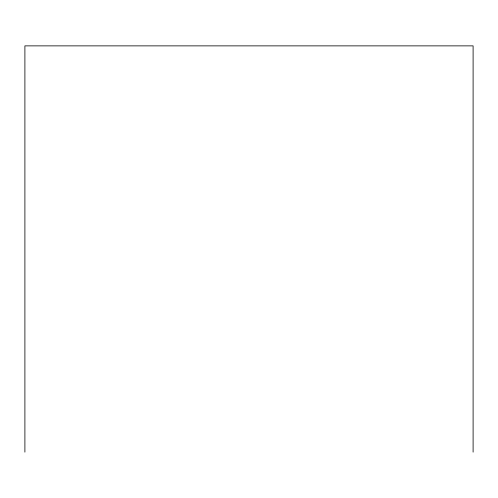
<?xml version="1.0" encoding="UTF-8"?>
<svg xmlns="http://www.w3.org/2000/svg" width="498" height="498" viewBox="0 0 498 498"><rect width="100%" height="100%" fill="white"/><g stroke="black" fill="none" stroke-linecap="round" stroke-linejoin="round"><path stroke-width="0.75" d="M473.1 452.128L473.1 45.872L24.9 45.872L24.9 452.128"/></g></svg>
